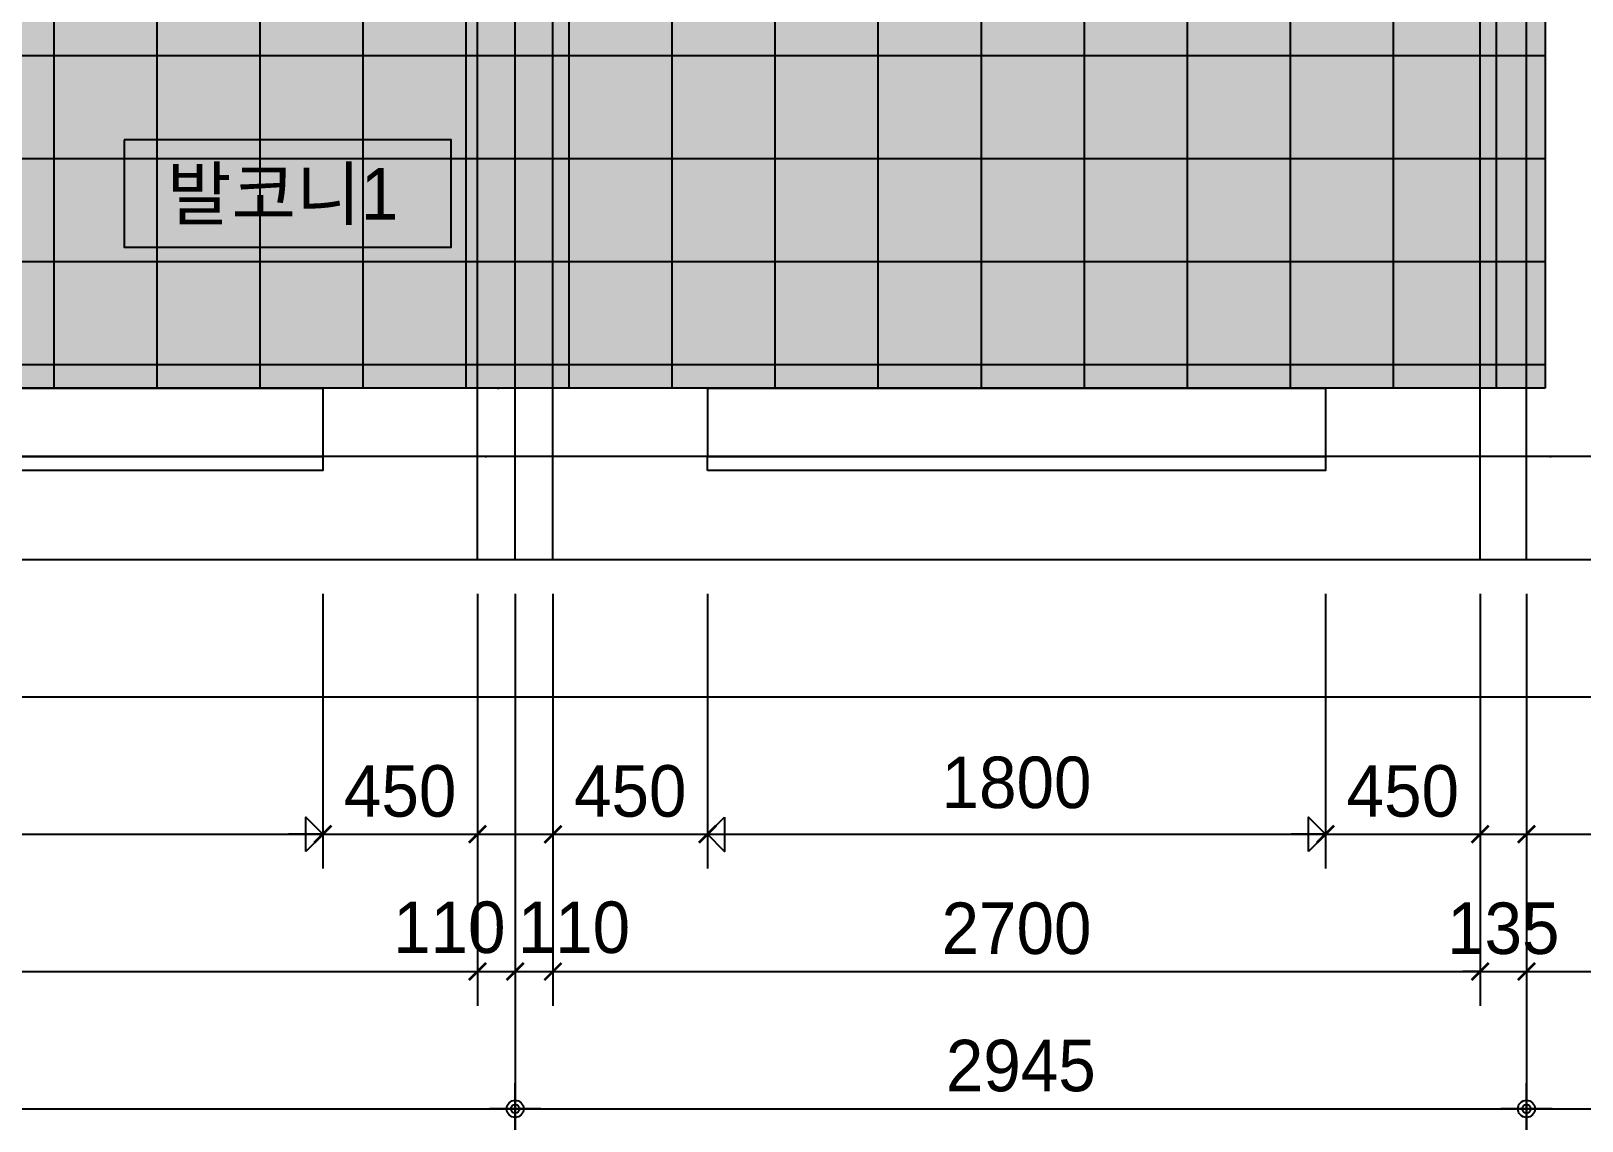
# Model space of a CAD drawing. Header units: millimetres. Extents: x -24416 to 92204, y -190080 to 23760.
# Drawn here: x 11689 to 16206, y -180236 to -177061 of the extents above; entities that cross this region are included whole.
import ezdxf
from ezdxf.enums import TextEntityAlignment as Align

# ---------------------------------------------------------------- set-up
doc = ezdxf.new("R2010")
doc.units = ezdxf.units.MM
doc.header["$LTSCALE"] = 50
doc.linetypes.add('AUDIT_D_220706163347-0', pattern=[0])
doc.linetypes.add('CEN', pattern=[62, 60, -1, 0, -1])
doc.layers.get('defpoints').update_dxf_attribs({"color": 139})
doc.layers.add('AA-CEN', color=1, linetype='CEN', plot=False)
doc.layers.add('MC', color=135, linetype='Continuous', plot=False)
for name, color, linetype in [('AA-XXXX-DIMS', 7, 'Continuous'), ('AA-단열-바닥-욕실', 30, 'Continuous'), ('ARDM', 7, 'Continuous'), ('CEN_CON', 1, 'CEN'), ('CEN_WALL', 12, 'CEN'), ('CONC', 2, 'Continuous'), ('DIM', 7, 'AUDIT_D_220706163347-0'), ('ELE3_CON', 7, 'Continuous'), ('ETC', 6, 'Continuous'), ('X - 단위세대$0$ETC', 6, 'Continuous'), ('바닥타일', 8, 'Continuous'), ('실명', 3, 'AUDIT_D_220706163347-0'), ('실명박스', 7, 'AUDIT_D_220706163347-0')]:
    doc.layers.add(name, color=color, linetype=linetype)
doc.styles.add('HAUD01', font='Dotum.ttf')
doc.styles.add('맑은고딕', font='malgun.ttf', dxfattribs={"width": 0.9})
doc.dimstyles.new('DIM-50', dxfattribs={"dimscale": 50, "dimtxt": 3, "dimasz": 1, "dimexe": 2, "dimexo": 2, "dimgap": 1, "dimtad": 1, "dimdec": 0, "dimzin": 0, "dimdsep": 46, "dimtxsty": '맑은고딕', "dimblk1": 'DIMDOT', "dimblk2": 'DIMDOT', "dimsah": 1, "dimcen": 0.09, "dimdle": 2, "dimclrd": 7, "dimclre": 7, "dimclrt": 3, "dimadec": 0, "dimazin": 0, "dimtfac": 1, "dimtdec": 0, "dimtix": 1, "dimtmove": 2, "dimatfit": 3, "dimldrblk": 'DIMDOT', "dimfxl": 1, "dimtolj": 1, "dimtzin": 0, "dimarcsym": 0})
doc.dimstyles.new('MCDIM-50', dxfattribs={"dimscale": 50, "dimtxt": 3, "dimasz": 1, "dimexe": 2, "dimexo": 2, "dimgap": 1, "dimtad": 1, "dimdec": 0, "dimzin": 0, "dimdsep": 46, "dimtxsty": '맑은고딕', "dimblk1": 'ARCHTICK', "dimblk2": 'ARCHTICK', "dimsah": 1, "dimcen": 0.09, "dimdle": 2, "dimclrd": 7, "dimclre": 7, "dimclrt": 3, "dimadec": 0, "dimazin": 0, "dimtfac": 1, "dimtdec": 0, "dimtix": 1, "dimtmove": 2, "dimatfit": 3, "dimldrblk": 'ARCHTICK', "dimfxl": 1, "dimtolj": 1, "dimtzin": 0, "dimarcsym": 0})
doc.dimstyles.new('외부100-win', dxfattribs={"dimscale": 50, "dimtxt": 3, "dimasz": 1, "dimexe": 2, "dimexo": 2.5, "dimgap": 1.5, "dimtad": 1, "dimdec": 0, "dimzin": 0, "dimdsep": 46, "dimtxsty": '맑은고딕', "dimblk": 'DO2-2', "dimblk1": 'DO2-2', "dimblk2": 'DIMDOT', "dimcen": 0.09, "dimdle": 2, "dimclrd": 7, "dimclre": 7, "dimclrt": 3, "dimadec": 0, "dimazin": 0, "dimtfac": 1, "dimtdec": 0, "dimtix": 1, "dimtmove": 2, "dimatfit": 3, "dimldrblk": 'DO2-2', "dimfxl": 1, "dimtolj": 1, "dimtzin": 0, "dimarcsym": 0})

# ---------------------------------------------------------------- blocks, each defined once
blk = doc.blocks.new('U-131B(기본)', base_point=(-85340.5, -187585.7))
at = {"layer": '바닥타일'}
h = blk.add_hatch(dxfattribs=at)
h.set_pattern_fill('_USER', color=256, scale=300, double=1, pattern_type=0)
h.set_pattern_definition([(0, (-291243.84, -166332.43), (0, 300), []), (90, (-291243.84, -166332.43), (-300, 2e-14), [])])
h.paths.add_polyline_path([(-83430.5, -186105.7), (-83430.5, -187385.7), (-73775.5, -187385.7), (-73775.5, -186280.7), (-81785.5, -186280.7), (-81785.5, -186105.7)])
at = {"layer": 'CEN_CON'}
for p, q in [((-76775.5, -187885.7), (-76775.5, -183460.7)), ((-70710.5, -187585.7), (-85945.5, -187585.7))]:
    blk.add_line(p, q, dxfattribs=at)
at = {"layer": 'CEN_WALL'}
blk.add_line((-73830.5, -187885.7), (-73830.5, -183460.7), dxfattribs=at)
at = {"layer": 'CONC'}
for p, q in [((-73775.5, -183750.7), (-73775.5, -187385.7)), ((-76215.5, -187385.7), (-77335.5, -187385.7)), ((-77335.5, -187385.7), (-77335.5, -187585.7)), ((-76215.5, -187385.7), (-76215.5, -187585.7)), ((-73775.5, -187385.7), (-74415.5, -187385.7)), ((-74415.5, -187385.7), (-74415.5, -187585.7)), ((-76215.5, -187585.7), (-77335.5, -187585.7)), ((-73575.5, -187585.7), (-74415.5, -187585.7))]:
    blk.add_line(p, q, dxfattribs=at)
at = {"layer": 'ELE3_CON'}
for p, q in [((-80935.5, -187385.7), (-77335.5, -187385.7)), ((-76215.5, -187385.7), (-74415.5, -187385.7))]:
    blk.add_line(p, q, dxfattribs=at)
at = {"layer": 'MC'}
for p, q in [((-76885.5, -187885.7), (-76885.5, -183460.7)), ((-76665.5, -187885.7), (-76665.5, -183460.7)), ((-73965.5, -187885.7), (-73965.5, -183460.7))]:
    blk.add_line(p, q, dxfattribs=at)
at = {"layer": 'X - 단위세대$0$ETC'}
for points in [[(-80935.5, -187625.7), (-80935.5, -187585.7), (-77335.5, -187585.7), (-77335.5, -187625.7), (-80935.5, -187625.7)], [(-76215.5, -187625.7), (-76215.5, -187585.7), (-74415.5, -187585.7), (-74415.5, -187625.7), (-76215.5, -187625.7)]]:
    blk.add_lwpolyline(points, dxfattribs=at)
blk = doc.blocks.new('A$C415C5DAF')
at = {"layer": '실명박스'}
blk.add_lwpolyline([(-525.4, -195755.3), (-525.4, -196067.8), (427.1, -196067.8), (427.1, -195755.3)], close=True, dxfattribs=at)
at = {"layer": '실명', "style": 'HAUD01'}
blk.add_text('발코니1', height=150, dxfattribs=at).set_placement((-63.9, -195910.5), align=Align.MIDDLE)
blk = doc.blocks.new('A$C1CAF0AFA')
at = {"layer": 'ETC'}
h = blk.add_hatch(dxfattribs=at)
h.set_pattern_fill('CROSS', color=256, scale=10, angle=45)
h.set_pattern_definition([(45, (146065.76, -53460), (7e-15, 89.802561), [31.75, -95.25]), (135, (146088.21, -53460), (-89.802561, 7e-15), [31.75, -95.25])])
h.paths.add_polyline_path([(6318.8, -201860.9), (4478.8, -201860.9), (4478.8, -200570.9), (6318.8, -200570.9)])
h.paths.add_polyline_path([(6448.8, -201860.9), (6448.8, -200580.9), (8088.8, -200580.9), (8088.8, -200755.9), (16098.8, -200755.9), (16098.8, -201860.9)])
h.paths.add_polyline_path([(30238.8, -193300.9), (31343.8, -193300.9), (31343.8, -191060.9), (30238.8, -191060.9)])
h.paths.add_polyline_path([(28743.8, -193510.9), (29208.8, -193510.9), (29208.8, -194420.9), (29848.8, -194420.9), (29848.8, -201860.9), (19288.8, -201860.9), (19288.8, -200755.9), (28743.8, -200755.9)])
h.paths.add_polyline_path([(4478.8, -192515.9), (6708.8, -192515.9), (6708.8, -191925.9), (8648.8, -191925.9), (8648.8, -192810.9), (9118.8, -192810.9), (9118.8, -191925.9), (12818.8, -191925.9), (12818.8, -193280.9), (8888.8, -193280.9), (8888.8, -193730.9), (4478.8, -193720.9)])
at = {"layer": 'AA-CEN'}
blk.add_lwpolyline([(6448.8, -201860.9), (6448.8, -200580.9), (8088.8, -200580.9), (8088.8, -200755.9), (16098.8, -200755.9), (16098.8, -201860.9), (6448.8, -201860.9)], dxfattribs=at)
blk = doc.blocks.new('DIMDOT')
at = {"layer": 'AA-XXXX-DIMS'}
for p, q in [((0, -1.5), (0, 1.5)), ((-1.5, 0), (1.5, 0))]:
    blk.add_line(p, q, dxfattribs=at)
for radius in [0.5, 0.25]:
    blk.add_circle((0, 0), radius, dxfattribs=at)
blk = doc.blocks.new('*D142')
at = {"layer": 'defpoints', "color": 0, "transparency": 16777216}
for p in [(11465.6, -202360.9), (16185.6, -202360.9), (16185.6, -203960.9)]:
    blk.add_point(p, dxfattribs=at)
at = {"layer": 'DIM', "color": 7, "lineweight": -2, "transparency": 16777216}
for p, q in [((11465.6, -202460.9), (11465.6, -204060.9)), ((16185.6, -202460.9), (16185.6, -204060.9)), ((11515.6, -203960.9), (16135.6, -203960.9))]:
    blk.add_line(p, q, dxfattribs=at)
at = {"layer": 'DIM', "color": 7, "lineweight": -2, "transparency": 16777216, "xscale": 50, "yscale": 50, "zscale": 50, "rotation": 180}
blk.add_blockref('DIMDOT', (11465.6, -203960.9), dxfattribs=at)
at = {"layer": 'DIM', "color": 7, "lineweight": -2, "transparency": 16777216, "xscale": 50, "yscale": 50, "zscale": 50}
blk.add_blockref('DIMDOT', (16185.6, -203960.9), dxfattribs=at)
at = {"layer": 'DIM', "color": 3, "transparency": 16777216, "insert": (13825.6, -203835.8), "char_height": 150, "attachment_point": 5, "style": 'HAUD01'}
blk.add_mtext('\\A1;4720', dxfattribs=at)
blk = doc.blocks.new('*D143')
at = {"layer": 'defpoints', "color": 0, "transparency": 16777216}
for p in [(16185.6, -202360.9), (19130.6, -202360.9), (19130.6, -203960.9)]:
    blk.add_point(p, dxfattribs=at)
at = {"layer": 'DIM', "color": 7, "lineweight": -2, "transparency": 16777216}
for p, q in [((16185.6, -202460.9), (16185.6, -204060.9)), ((19130.6, -202460.9), (19130.6, -204060.9)), ((16235.6, -203960.9), (19080.6, -203960.9))]:
    blk.add_line(p, q, dxfattribs=at)
at = {"layer": 'DIM', "color": 7, "lineweight": -2, "transparency": 16777216, "xscale": 50, "yscale": 50, "zscale": 50, "rotation": 180}
blk.add_blockref('DIMDOT', (16185.6, -203960.9), dxfattribs=at)
at = {"layer": 'DIM', "color": 7, "lineweight": -2, "transparency": 16777216, "xscale": 50, "yscale": 50, "zscale": 50}
blk.add_blockref('DIMDOT', (19130.6, -203960.9), dxfattribs=at)
at = {"layer": 'DIM', "color": 3, "transparency": 16777216, "insert": (17658.1, -203835.8), "char_height": 150, "attachment_point": 5, "style": 'HAUD01'}
blk.add_mtext('\\A1;2945', dxfattribs=at)
blk = doc.blocks.new('*D144')
at = {"layer": 'defpoints', "color": 0, "transparency": 16777216}
for p in [(19130.6, -202360.9), (22430.6, -202360.9), (22430.6, -203960.9)]:
    blk.add_point(p, dxfattribs=at)
at = {"layer": 'DIM', "color": 7, "lineweight": -2, "transparency": 16777216}
for p, q in [((19130.6, -202460.9), (19130.6, -204060.9)), ((22430.6, -202460.9), (22430.6, -204060.9)), ((19180.6, -203960.9), (22380.6, -203960.9))]:
    blk.add_line(p, q, dxfattribs=at)
at = {"layer": 'DIM', "color": 7, "lineweight": -2, "transparency": 16777216, "xscale": 50, "yscale": 50, "zscale": 50, "rotation": 180}
blk.add_blockref('DIMDOT', (19130.6, -203960.9), dxfattribs=at)
at = {"layer": 'DIM', "color": 7, "lineweight": -2, "transparency": 16777216, "xscale": 50, "yscale": 50, "zscale": 50}
blk.add_blockref('DIMDOT', (22430.6, -203960.9), dxfattribs=at)
at = {"layer": 'DIM', "color": 3, "transparency": 16777216, "insert": (20780.6, -203835.8), "char_height": 150, "attachment_point": 5, "style": 'HAUD01'}
blk.add_mtext('\\A1;3300', dxfattribs=at)
blk = doc.blocks.new('_ArchTick')
at = {"color": 0, "linetype": 'ByBlock', "const_width": 0.15}
blk.add_lwpolyline([(-0.5, -0.5), (0.5, 0.5)], dxfattribs=at)
blk = doc.blocks.new('*D154')
at = {"layer": 'defpoints', "color": 0, "linetype": 'ByBlock', "transparency": 16777216}
for p in [(11575.6, -202360.9), (16075.6, -202360.9), (16075.6, -203560.9)]:
    blk.add_point(p, dxfattribs=at)
at = {"layer": 'DIM', "color": 7, "linetype": 'ByBlock', "lineweight": -2, "transparency": 16777216}
for p, q in [((11575.6, -202460.9), (11575.6, -203660.9)), ((16075.6, -202460.9), (16075.6, -203660.9)), ((11475.6, -203560.9), (16175.6, -203560.9))]:
    blk.add_line(p, q, dxfattribs=at)
at = {"layer": 'DIM', "color": 7, "linetype": 'ByBlock', "lineweight": -2, "transparency": 16777216, "xscale": 50, "yscale": 50, "zscale": 50, "rotation": 180}
blk.add_blockref('_ArchTick', (11575.6, -203560.9), dxfattribs=at)
at = {"layer": 'DIM', "color": 7, "linetype": 'ByBlock', "lineweight": -2, "transparency": 16777216, "xscale": 50, "yscale": 50, "zscale": 50}
blk.add_blockref('_ArchTick', (16075.6, -203560.9), dxfattribs=at)
at = {"layer": 'DIM', "color": 3, "linetype": 'ByBlock', "transparency": 16777216, "insert": (13825.6, -203435.8), "char_height": 150, "attachment_point": 5, "style": 'HAUD01'}
blk.add_mtext('\\A1;4500', dxfattribs=at)
blk = doc.blocks.new('*D155')
at = {"layer": 'defpoints', "color": 0, "linetype": 'ByBlock', "transparency": 16777216}
for p in [(16075.6, -202360.9), (16185.6, -202360.9), (16185.6, -203560.9)]:
    blk.add_point(p, dxfattribs=at)
at = {"layer": 'DIM', "color": 7, "linetype": 'ByBlock', "lineweight": -2, "transparency": 16777216}
for p, q in [((16075.6, -202460.9), (16075.6, -203660.9)), ((16185.6, -202460.9), (16185.6, -203660.9)), ((15975.6, -203560.9), (16285.6, -203560.9))]:
    blk.add_line(p, q, dxfattribs=at)
at = {"layer": 'DIM', "color": 7, "linetype": 'ByBlock', "lineweight": -2, "transparency": 16777216, "xscale": 50, "yscale": 50, "zscale": 50, "rotation": 180}
blk.add_blockref('_ArchTick', (16075.6, -203560.9), dxfattribs=at)
at = {"layer": 'DIM', "color": 7, "linetype": 'ByBlock', "lineweight": -2, "transparency": 16777216, "xscale": 50, "yscale": 50, "zscale": 50}
blk.add_blockref('_ArchTick', (16185.6, -203560.9), dxfattribs=at)
at = {"layer": 'DIM', "color": 3, "linetype": 'ByBlock', "transparency": 16777216, "insert": (15993.7, -203433), "char_height": 150, "attachment_point": 5, "style": 'HAUD01'}
blk.add_mtext('\\A1;110', dxfattribs=at)
blk = doc.blocks.new('*D156')
at = {"layer": 'defpoints', "color": 0, "linetype": 'ByBlock', "transparency": 16777216}
for p in [(16185.6, -202360.9), (16295.6, -202360.9), (16295.6, -203560.9)]:
    blk.add_point(p, dxfattribs=at)
at = {"layer": 'DIM', "color": 7, "linetype": 'ByBlock', "lineweight": -2, "transparency": 16777216}
for p, q in [((16185.6, -202460.9), (16185.6, -203660.9)), ((16295.6, -202460.9), (16295.6, -203660.9)), ((16085.6, -203560.9), (16395.6, -203560.9))]:
    blk.add_line(p, q, dxfattribs=at)
at = {"layer": 'DIM', "color": 7, "linetype": 'ByBlock', "lineweight": -2, "transparency": 16777216, "xscale": 50, "yscale": 50, "zscale": 50, "rotation": 180}
blk.add_blockref('_ArchTick', (16185.6, -203560.9), dxfattribs=at)
at = {"layer": 'DIM', "color": 7, "linetype": 'ByBlock', "lineweight": -2, "transparency": 16777216, "xscale": 50, "yscale": 50, "zscale": 50}
blk.add_blockref('_ArchTick', (16295.6, -203560.9), dxfattribs=at)
at = {"layer": 'DIM', "color": 3, "linetype": 'ByBlock', "transparency": 16777216, "insert": (16356.7, -203433), "char_height": 150, "attachment_point": 5, "style": 'HAUD01'}
blk.add_mtext('\\A1;110', dxfattribs=at)
blk = doc.blocks.new('*D157')
at = {"layer": 'defpoints', "color": 0, "linetype": 'ByBlock', "transparency": 16777216}
for p in [(16295.6, -202360.9), (18995.6, -202360.9), (18995.6, -203560.9)]:
    blk.add_point(p, dxfattribs=at)
at = {"layer": 'DIM', "color": 7, "linetype": 'ByBlock', "lineweight": -2, "transparency": 16777216}
for p, q in [((16295.6, -202460.9), (16295.6, -203660.9)), ((18995.6, -202460.9), (18995.6, -203660.9)), ((16195.6, -203560.9), (19095.6, -203560.9))]:
    blk.add_line(p, q, dxfattribs=at)
at = {"layer": 'DIM', "color": 7, "linetype": 'ByBlock', "lineweight": -2, "transparency": 16777216, "xscale": 50, "yscale": 50, "zscale": 50, "rotation": 180}
blk.add_blockref('_ArchTick', (16295.6, -203560.9), dxfattribs=at)
at = {"layer": 'DIM', "color": 7, "linetype": 'ByBlock', "lineweight": -2, "transparency": 16777216, "xscale": 50, "yscale": 50, "zscale": 50}
blk.add_blockref('_ArchTick', (18995.6, -203560.9), dxfattribs=at)
at = {"layer": 'DIM', "color": 3, "linetype": 'ByBlock', "transparency": 16777216, "insert": (17645.6, -203435.8), "char_height": 150, "attachment_point": 5, "style": 'HAUD01'}
blk.add_mtext('\\A1;2700', dxfattribs=at)
blk = doc.blocks.new('*D158')
at = {"layer": 'defpoints', "color": 0, "linetype": 'ByBlock', "transparency": 16777216}
for p in [(18995.6, -202360.9), (19130.6, -202360.9), (19130.6, -203560.9)]:
    blk.add_point(p, dxfattribs=at)
at = {"layer": 'DIM', "color": 7, "linetype": 'ByBlock', "lineweight": -2, "transparency": 16777216}
for p, q in [((18995.6, -202460.9), (18995.6, -203660.9)), ((19130.6, -202460.9), (19130.6, -203660.9)), ((18995.6, -203560.9), (18945.6, -203560.9)), ((18995.6, -203560.9), (19130.6, -203560.9)), ((19130.6, -203560.9), (19180.6, -203560.9))]:
    blk.add_line(p, q, dxfattribs=at)
at = {"layer": 'DIM', "color": 7, "linetype": 'ByBlock', "lineweight": -2, "transparency": 16777216, "xscale": 50, "yscale": 50, "zscale": 50}
blk.add_blockref('_ArchTick', (18995.6, -203560.9), dxfattribs=at)
at = {"layer": 'DIM', "color": 7, "linetype": 'ByBlock', "lineweight": -2, "transparency": 16777216, "xscale": 50, "yscale": 50, "zscale": 50, "rotation": 180}
blk.add_blockref('_ArchTick', (19130.6, -203560.9), dxfattribs=at)
at = {"layer": 'DIM', "color": 3, "linetype": 'ByBlock', "transparency": 16777216, "insert": (19063.1, -203435.8), "char_height": 150, "attachment_point": 5, "style": 'HAUD01'}
blk.add_mtext('\\A1;135', dxfattribs=at)
blk = doc.blocks.new('DO2-2')
at = {"layer": 'ARDM'}
blk.add_line((0, 0), (-2, 0), dxfattribs=at)
blk.add_lwpolyline([(-1, -1), (-1, 1), (0, 0)], close=True, dxfattribs=at)
blk = doc.blocks.new('*D194')
at = {"layer": 'defpoints', "color": 0, "linetype": 'ByBlock', "transparency": 16777216}
for p in [(12025.6, -202360.9), (15625.6, -202360.9), (15625.6, -203160.9)]:
    blk.add_point(p, dxfattribs=at)
at = {"layer": 'DIM', "color": 7, "linetype": 'ByBlock', "lineweight": -2, "transparency": 16777216}
for p, q in [((12025.6, -202485.9), (12025.6, -203260.9)), ((15625.6, -202485.9), (15625.6, -203260.9)), ((12075.6, -203160.9), (15575.6, -203160.9))]:
    blk.add_line(p, q, dxfattribs=at)
at = {"layer": 'DIM', "color": 7, "linetype": 'ByBlock', "lineweight": -2, "transparency": 16777216, "xscale": 50, "yscale": 50, "zscale": 50, "rotation": 180}
blk.add_blockref('DO2-2', (12025.6, -203160.9), dxfattribs=at)
at = {"layer": 'DIM', "color": 7, "linetype": 'ByBlock', "lineweight": -2, "transparency": 16777216, "xscale": 50, "yscale": 50, "zscale": 50}
blk.add_blockref('DO2-2', (15625.6, -203160.9), dxfattribs=at)
at = {"layer": 'DIM', "color": 3, "linetype": 'ByBlock', "transparency": 16777216, "insert": (13825.6, -203010.8), "char_height": 150, "attachment_point": 5, "style": 'HAUD01'}
blk.add_mtext('\\A1;3600', dxfattribs=at)
blk = doc.blocks.new('*D195')
at = {"layer": 'defpoints', "color": 0, "linetype": 'ByBlock', "transparency": 16777216}
for p in [(15625.6, -202360.9), (16075.6, -202360.9), (16075.6, -203160.9)]:
    blk.add_point(p, dxfattribs=at)
at = {"layer": 'DIM', "color": 7, "linetype": 'ByBlock', "lineweight": -2, "transparency": 16777216}
for p, q in [((15625.6, -202460.9), (15625.6, -203260.9)), ((16075.6, -202460.9), (16075.6, -203260.9)), ((15525.6, -203160.9), (16175.6, -203160.9))]:
    blk.add_line(p, q, dxfattribs=at)
at = {"layer": 'DIM', "color": 7, "linetype": 'ByBlock', "lineweight": -2, "transparency": 16777216, "xscale": 50, "yscale": 50, "zscale": 50, "rotation": 180}
blk.add_blockref('_ArchTick', (15625.6, -203160.9), dxfattribs=at)
at = {"layer": 'DIM', "color": 7, "linetype": 'ByBlock', "lineweight": -2, "transparency": 16777216, "xscale": 50, "yscale": 50, "zscale": 50}
blk.add_blockref('_ArchTick', (16075.6, -203160.9), dxfattribs=at)
at = {"layer": 'DIM', "color": 3, "linetype": 'ByBlock', "transparency": 16777216, "insert": (15850.6, -203035.8), "char_height": 150, "attachment_point": 5, "style": 'HAUD01'}
blk.add_mtext('\\A1;450', dxfattribs=at)
blk = doc.blocks.new('*D196')
at = {"layer": 'defpoints', "color": 0, "linetype": 'ByBlock', "transparency": 16777216}
for p in [(16295.6, -202360.9), (16745.6, -202360.9), (16745.6, -203160.9)]:
    blk.add_point(p, dxfattribs=at)
at = {"layer": 'DIM', "color": 7, "linetype": 'ByBlock', "lineweight": -2, "transparency": 16777216}
for p, q in [((16295.6, -202460.9), (16295.6, -203260.9)), ((16745.6, -202460.9), (16745.6, -203260.9)), ((16195.6, -203160.9), (16845.6, -203160.9))]:
    blk.add_line(p, q, dxfattribs=at)
at = {"layer": 'DIM', "color": 7, "linetype": 'ByBlock', "lineweight": -2, "transparency": 16777216, "xscale": 50, "yscale": 50, "zscale": 50, "rotation": 180}
blk.add_blockref('_ArchTick', (16295.6, -203160.9), dxfattribs=at)
at = {"layer": 'DIM', "color": 7, "linetype": 'ByBlock', "lineweight": -2, "transparency": 16777216, "xscale": 50, "yscale": 50, "zscale": 50}
blk.add_blockref('_ArchTick', (16745.6, -203160.9), dxfattribs=at)
at = {"layer": 'DIM', "color": 3, "linetype": 'ByBlock', "transparency": 16777216, "insert": (16520.6, -203035.8), "char_height": 150, "attachment_point": 5, "style": 'HAUD01'}
blk.add_mtext('\\A1;450', dxfattribs=at)
blk = doc.blocks.new('*D197')
at = {"layer": 'defpoints', "color": 0, "linetype": 'ByBlock', "transparency": 16777216}
for p in [(16745.6, -202360.9), (18545.6, -202360.9), (18545.6, -203160.9)]:
    blk.add_point(p, dxfattribs=at)
at = {"layer": 'DIM', "color": 7, "linetype": 'ByBlock', "lineweight": -2, "transparency": 16777216}
for p, q in [((16745.6, -202485.9), (16745.6, -203260.9)), ((18545.6, -202485.9), (18545.6, -203260.9)), ((16795.6, -203160.9), (18495.6, -203160.9))]:
    blk.add_line(p, q, dxfattribs=at)
at = {"layer": 'DIM', "color": 7, "linetype": 'ByBlock', "lineweight": -2, "transparency": 16777216, "xscale": 50, "yscale": 50, "zscale": 50, "rotation": 180}
blk.add_blockref('DO2-2', (16745.6, -203160.9), dxfattribs=at)
at = {"layer": 'DIM', "color": 7, "linetype": 'ByBlock', "lineweight": -2, "transparency": 16777216, "xscale": 50, "yscale": 50, "zscale": 50}
blk.add_blockref('DO2-2', (18545.6, -203160.9), dxfattribs=at)
at = {"layer": 'DIM', "color": 3, "linetype": 'ByBlock', "transparency": 16777216, "insert": (17645.6, -203010.8), "char_height": 150, "attachment_point": 5, "style": 'HAUD01'}
blk.add_mtext('\\A1;1800', dxfattribs=at)
blk = doc.blocks.new('*D198')
at = {"layer": 'defpoints', "color": 0, "linetype": 'ByBlock', "transparency": 16777216}
for p in [(18545.6, -202360.9), (18995.6, -202360.9), (18995.6, -203160.9)]:
    blk.add_point(p, dxfattribs=at)
at = {"layer": 'DIM', "color": 7, "linetype": 'ByBlock', "lineweight": -2, "transparency": 16777216}
for p, q in [((18545.6, -202460.9), (18545.6, -203260.9)), ((18995.6, -202460.9), (18995.6, -203260.9)), ((18445.6, -203160.9), (19095.6, -203160.9))]:
    blk.add_line(p, q, dxfattribs=at)
at = {"layer": 'DIM', "color": 7, "linetype": 'ByBlock', "lineweight": -2, "transparency": 16777216, "xscale": 50, "yscale": 50, "zscale": 50, "rotation": 180}
blk.add_blockref('_ArchTick', (18545.6, -203160.9), dxfattribs=at)
at = {"layer": 'DIM', "color": 7, "linetype": 'ByBlock', "lineweight": -2, "transparency": 16777216, "xscale": 50, "yscale": 50, "zscale": 50}
blk.add_blockref('_ArchTick', (18995.6, -203160.9), dxfattribs=at)
at = {"layer": 'DIM', "color": 3, "linetype": 'ByBlock', "transparency": 16777216, "insert": (18770.6, -203035.8), "char_height": 150, "attachment_point": 5, "style": 'HAUD01'}
blk.add_mtext('\\A1;450', dxfattribs=at)
blk = doc.blocks.new('*D199')
at = {"layer": 'defpoints', "color": 0, "linetype": 'ByBlock', "transparency": 16777216}
for p in [(19130.6, -202360.9), (19855.6, -202360.9), (19855.6, -203160.9)]:
    blk.add_point(p, dxfattribs=at)
at = {"layer": 'DIM', "color": 7, "linetype": 'ByBlock', "lineweight": -2, "transparency": 16777216}
for p, q in [((19130.6, -202460.9), (19130.6, -203260.9)), ((19855.6, -202460.9), (19855.6, -203260.9)), ((19030.6, -203160.9), (19955.6, -203160.9))]:
    blk.add_line(p, q, dxfattribs=at)
at = {"layer": 'DIM', "color": 7, "linetype": 'ByBlock', "lineweight": -2, "transparency": 16777216, "xscale": 50, "yscale": 50, "zscale": 50, "rotation": 180}
blk.add_blockref('_ArchTick', (19130.6, -203160.9), dxfattribs=at)
at = {"layer": 'DIM', "color": 7, "linetype": 'ByBlock', "lineweight": -2, "transparency": 16777216, "xscale": 50, "yscale": 50, "zscale": 50}
blk.add_blockref('_ArchTick', (19855.6, -203160.9), dxfattribs=at)
at = {"layer": 'DIM', "color": 3, "linetype": 'ByBlock', "transparency": 16777216, "insert": (19493.1, -203035.8), "char_height": 150, "attachment_point": 5, "style": 'HAUD01'}
blk.add_mtext('\\A1;725', dxfattribs=at)
blk = doc.blocks.new('DIM-1108')
at = {"layer": 'DIM'}
for base, p1, p2, picture, middle in [((16185.6, -203960.9), (11465.6, -202360.9), (16185.6, -202360.9), '*D142', (13825.6, -203835.8)), ((19130.6, -203960.9), (16185.6, -202360.9), (19130.6, -202360.9), '*D143', (17658.1, -203835.8)), ((22430.6, -203960.9), (19130.6, -202360.9), (22430.6, -202360.9), '*D144', (20780.6, -203835.8))]:
    dim = blk.add_linear_dim(base=base, p1=p1, p2=p2, angle=180, dimstyle='DIM-50', override={"dimscale": 50, "dimtxsty": 'HAUD01'}, dxfattribs=at)
    dim.commit()
    dim.dimension.update_dxf_attribs({"geometry": picture, "text_midpoint": middle})
at = {"layer": 'DIM', "linetype": 'ByBlock'}
for base, p1, p2, dimstyle, picture, middle in [((16075.6, -203560.9), (11575.6, -202360.9), (16075.6, -202360.9), 'MCDIM-50', '*D154', (13825.6, -203435.8)), ((15625.6, -203160.9), (12025.6, -202360.9), (15625.6, -202360.9), '외부100-win', '*D194', (13825.6, -203010.8)), ((16075.6, -203160.9), (15625.6, -202360.9), (16075.6, -202360.9), 'MCDIM-50', '*D195', (15850.6, -203035.8)), ((18995.6, -203560.9), (16295.6, -202360.9), (18995.6, -202360.9), 'MCDIM-50', '*D157', (17645.6, -203435.8)), ((16745.6, -203160.9), (16295.6, -202360.9), (16745.6, -202360.9), 'MCDIM-50', '*D196', (16520.6, -203035.8)), ((18545.6, -203160.9), (16745.6, -202360.9), (18545.6, -202360.9), '외부100-win', '*D197', (17645.6, -203010.8)), ((18995.6, -203160.9), (18545.6, -202360.9), (18995.6, -202360.9), 'MCDIM-50', '*D198', (18770.6, -203035.8)), ((19130.6, -203560.9), (18995.6, -202360.9), (19130.6, -202360.9), 'MCDIM-50', '*D158', (19063.1, -203435.8)), ((19855.6, -203160.9), (19130.6, -202360.9), (19855.6, -202360.9), 'MCDIM-50', '*D199', (19493.1, -203035.8))]:
    dim = blk.add_linear_dim(base=base, p1=p1, p2=p2, angle=180, dimstyle=dimstyle, override={"dimtxsty": 'HAUD01'}, dxfattribs=at)
    dim.commit()
    dim.dimension.update_dxf_attribs({"geometry": picture, "text_midpoint": middle})
for base, p1, p2, picture, middle in [((16185.6, -203560.9), (16075.6, -202360.9), (16185.6, -202360.9), '*D155', (15993.7, -203433)), ((16295.6, -203560.9), (16185.6, -202360.9), (16295.6, -202360.9), '*D156', (16356.7, -203433))]:
    dim = blk.add_linear_dim(base=base, p1=p1, p2=p2, angle=180, dimstyle='MCDIM-50', override={"dimtxsty": 'HAUD01'}, dxfattribs=at)
    dim.commit()
    dim.dimension.update_dxf_attribs({"geometry": picture, "text_midpoint": middle, "dimtype": 128})

msp = doc.modelspace()

# ---------------------------------------------------------------- linework, layer by layer
at = {"layer": 'defpoints'}
for points in [[(36263.8, -164275.9), (2328.8, -164275.9), (2328.8, -180200.9), (36263.8, -180200.9)], [(35863.8, -164675.9), (2728.8, -164675.9), (2728.8, -179800.9), (35863.8, -179800.9)], [(35463.8, -165075.9), (3128.8, -165075.9), (3128.8, -179400.9), (35463.8, -179400.9)], [(35063.8, -165475.9), (3528.8, -165475.9), (3528.8, -179000.9), (35063.8, -179000.9)], [(34663.8, -165875.9), (3928.8, -165875.9), (3928.8, -178600.9), (34663.8, -178600.9)]]:
    msp.add_lwpolyline(points, close=True, dxfattribs=at)

# ---------------------------------------------------------------- block references
for name, p in [('DIM-1108', (-3086.8, 23760)), ('U-131B(기본)', (4533.8, -178300.9))]:
    msp.add_blockref(name, p)
at = {"layer": 'AA-단열-바닥-욕실'}
msp.add_blockref('A$C1CAF0AFA', (0, 23760), dxfattribs=at)
at = {"layer": '실명박스'}
msp.add_blockref('A$C415C5DAF', (12485.4, 18377.1), dxfattribs=at)

doc.saveas('drawing.dxf')
